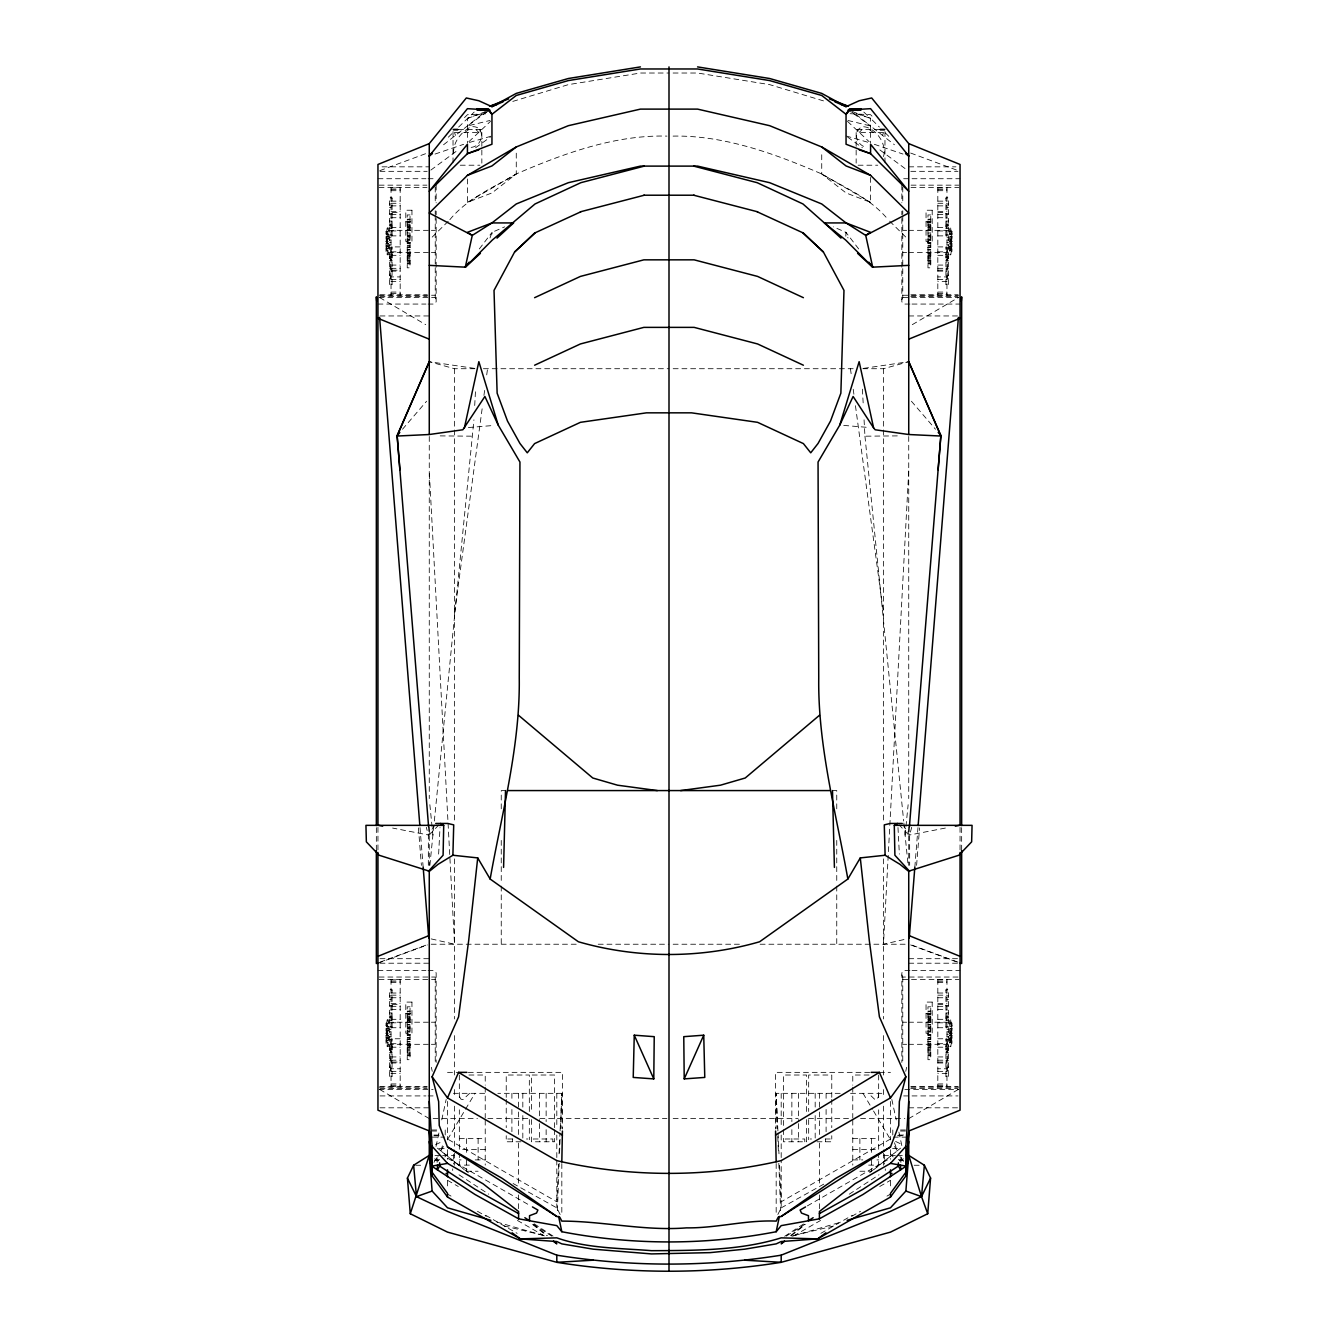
<?xml version="1.0" encoding="UTF-8"?>
<svg xmlns="http://www.w3.org/2000/svg" width="1338" height="1338" viewBox="0 0 1338 1338"><rect width="100%" height="100%" fill="white"/><g stroke="black" fill="none" stroke-linecap="round" stroke-linejoin="round"><path stroke-width="0.75" stroke-dasharray="5 3.75" d="M428.327 865.335L428.361 834.996L426.287 827.285M845.817 236.207L845.951 232.344L833.357 226.858M557.394 1210.656L559.184 1163.307M559.568 1153.022L560.187 1136.547M560.505 1128.319L561.826 1093.33L497.82 1093.33M558.548 1164.227L556.809 1201.775L447.511 1139.023M559.016 1153.808L559.986 1132.952M560.087 1130.861L561.826 1093.33L561.826 1128.436M438.63 854.096L440.018 827.536M434.332 821.03L473.936 419.831M474.706 405.514L475.592 389.157M908.736 470.926L883.481 944.227L906.796 938.908M914.841 867.175L917.985 827.603M916.597 865.368L919.574 827.888M909.388 826.934L908.736 834.996L899.136 824.894M905.09 835.146L908.134 804.69M429.866 865.368L434.131 823.054M878.665 1093.33L878.213 1097.177L876.925 1099.267L874.868 1099.485L868.412 1093.33M454.519 613.189L482.55 405.698M483.938 395.412L484.774 389.258M486.714 374.874L487.55 368.719M387.284 227.995L386.03 234.685L387.284 241.392L386.03 248.082L387.284 254.772L388.388 254.772L388.388 227.995L387.284 227.995L387.284 254.772M387.284 1019.874L386.03 1026.564L387.284 1033.254L386.03 1039.944L387.284 1046.65L388.388 1046.65L388.388 1019.874L387.284 1019.874L387.284 1046.65M949.612 250.858L950.716 250.858L951.97 246.125L950.716 241.392L951.97 234.685L950.716 227.995L949.612 227.995L949.612 254.772L950.716 254.772L951.97 248.082L950.716 241.392L951.97 236.659L950.716 231.926L949.612 231.926M949.612 1042.72L950.716 1042.72L951.97 1037.987L950.716 1033.254L951.97 1026.564L950.716 1019.874L949.612 1019.874L949.612 1046.65L950.716 1046.65L951.97 1039.944L950.716 1033.254L951.97 1028.521L950.716 1023.787L949.612 1023.787M905.759 1071.32L906.612 1067.289M436.004 1146.415L439.098 1132.115M441.757 1119.873L446.173 1099.451M883.448 132.663L882.528 135.406M388.388 250.858L387.284 250.858L386.03 246.125L387.284 241.392L386.03 236.659L387.284 231.926L388.388 231.926M388.388 1042.72L387.284 1042.72L386.03 1037.987L387.284 1033.254L386.03 1028.521L387.284 1023.787L388.388 1023.787M911.713 827.285L909.639 834.996L909.673 865.335M440.821 1150.563L443.497 1142.752M489.992 237.98L492.05 232.344L504.643 226.858M435.235 1061.369L435.235 977.041L436.155 974.934M901.845 299.695L902.765 297.605L902.765 215.217M388.388 238.616L387.284 238.616L386.03 241.392L387.284 244.152L388.388 244.152M388.388 1030.477L387.284 1030.494L386.03 1033.254L387.284 1036.03L388.388 1036.03M949.612 244.152L950.716 244.152L951.97 241.392L950.716 238.616L949.612 238.616M949.612 1036.03L950.716 1036.03L951.97 1033.254L950.716 1030.477L949.612 1030.477M387.284 238.616L386.03 241.392L387.284 244.152M387.284 1030.494L386.03 1033.254L387.284 1036.03M950.716 244.152L951.97 241.392L950.716 238.616M950.716 1036.03L951.97 1033.254L950.716 1030.494M883.448 156.596C887.529 144.655 875.838 127.411 863.361 126.709C851.403 129.535 856.236 145.926 866.84 147.381M859.247 132.395L862.04 129.569M777.846 1214.503L781.191 1207.88L781.191 1160.063M433.98 1162.371L437.125 1157.069M441.339 1149.978L443.43 1146.432M447.645 1139.357L464.453 1111.025M465.507 1109.252L474.973 1093.33M434.683 825.111L428.361 834.996L392.619 828.055M469.588 1093.33L463.132 1099.485L461.075 1099.267L459.787 1097.177L459.335 1093.33M479.322 248.935L492.05 232.344L492.183 236.207M402.487 429.264L426.588 401.233M444.835 1156.952L447.511 1154.125M438.864 824.894L429.264 834.996L428.612 826.934M464.503 117.593L467.43 114.7L487.868 113.697M448.347 137.195L452.746 132.847M458.633 127.06L474.187 112.074M432.191 237.11L448.347 221.171M449.819 219.733C467.246 198.342 493.153 187.788 516.267 173.957C563.382 153.586 615.028 134.703 666.96 136.108M468.852 141.711L490.511 121.34M464.754 132.445L468.735 129.569M791.46 1235.593L805.242 1224.571M873.948 1169.512L896.243 1151.65M790.591 1235.576L804.69 1224.37M869.6 1172.757L900.591 1148.121M443.58 144.755L485.41 111.69L467.43 118.363L467.43 130.003M516.267 153.184L516.267 173.957L491.949 192.94L467.43 202.356L467.43 177.436M430.869 170.077L458.081 149.956M486.915 111.807L467.43 125.989L490.076 120.453M475.609 147.749L490.327 137.128M784.67 1236.295L803.82 1223.818M849.245 1194.198L878.999 1174.797M903.485 1158.825L899.989 1161.1L900.006 1156.233M786.276 1236.111L804.907 1224.27M912.282 324.666L958.292 297.588M908.736 1118.618L958.292 1089.466M467.43 202.356L516.267 173.957M890.489 1139.023L781.191 1201.775L779.452 1164.227M807.349 1205.889L890.489 1158.173M793.718 1235.86L820.579 1220.44M879.735 1186.488L890.489 1180.317M820.846 1233.352L852.323 1215.289M851.721 1216.342L860.535 1211.291M886.977 1196.105L890.489 1194.081M781.191 1207.88L824.91 1183.511M512.805 101.404L568.349 84.629L640.434 73.021L669 73.021M471.16 147.381C484.038 146.143 485.711 124.718 471.16 126.826C461.158 131.191 450.388 145.24 454.552 156.596M435.536 1144.709L442.376 1141.465M379.841 170.628L427.357 153.05M380.143 962.089L425.768 945.213M377.952 963.209L427.357 944.929M435.034 154.054L463.667 144.303M467.43 118.363L490.076 110.82M469.437 142.447L491.949 135.958M791.912 1236.245L841.201 1222.029M862.843 368.719L883.481 368.719L908.736 361.712L863.361 368.402M794.621 1235.342L833.892 1225.926M945.381 828.055L909.639 834.996L903.317 825.111M434.582 1160.414L439.617 1159.544M468.384 427.541L494.257 425.417M864.064 419.831L864.95 436.188L897.781 435.887M673.081 73.021L697.566 73.021L769.651 84.629L825.195 101.404M458.566 129.569L481.847 129.569L481.847 163.136M879.434 129.569L856.153 129.569L856.153 163.136M454.903 132.445L479.974 132.445L479.974 129.569M883.097 132.445L858.026 132.445L858.026 129.569M673.081 136.108C724.075 135.105 775.421 153.903 821.733 173.957C844.847 187.788 870.754 198.342 888.181 219.733M460.239 165.21L479.907 165.21M858.093 165.21L877.761 165.21M382.049 166.832L429.264 166.832M908.736 166.832L955.951 166.832M379.992 171.331L427.207 171.331M910.793 171.331L958.008 171.331M377.952 178.723L425.969 178.723M428.06 178.723L434.332 178.723M903.668 178.723L909.94 178.723M912.031 178.723L960.048 178.723M379.106 185.162L426.922 185.162M911.078 185.162L958.894 185.162M379.039 187.521L426.989 187.521M911.011 187.521L958.961 187.521M391.031 187.972L400.179 187.972M937.821 187.972L946.97 187.972M391.031 189.36L400.179 189.36M937.821 189.36L946.97 189.36M391.031 190.698L400.179 190.698M937.821 190.698L946.97 190.698M391.031 198.325L392.084 198.325M945.916 198.325L946.97 198.325M391.031 201.152L400.179 201.152M937.821 201.152L946.97 201.152M391.031 203.292L400.179 203.292M937.821 203.292L946.97 203.292M389.492 204.045L391.031 204.045M946.97 204.045L948.508 204.045M391.031 205.868L400.179 205.868M937.821 205.868L946.97 205.868M389.492 207.624L391.031 207.624M946.97 207.624L948.508 207.624M391.031 211.672L400.179 211.672M937.821 211.672L946.97 211.672M392.084 212.608L400.179 212.608M937.821 212.608L945.916 212.608M391.031 213.428L392.084 213.428M945.916 213.428L946.97 213.428M389.492 213.98L392.084 213.98M945.916 213.98L948.508 213.98M391.031 214.448L400.179 214.448M937.821 214.448L946.97 214.448M391.031 217.709L400.179 217.709M937.821 217.709L946.97 217.709M407.237 219.181L410.03 219.198M927.97 219.198L930.763 219.181M407.237 219.817L410.03 219.817M927.97 219.817L930.763 219.817M389.492 221.021L392.084 221.021M945.916 221.021L948.508 221.021M391.031 221.69L392.084 221.69M407.237 221.69L410.03 221.69M927.97 221.69L930.763 221.69M945.916 221.69L946.97 221.69M405.799 221.807L411.953 221.807M926.047 221.807L932.201 221.807M407.237 222.325L410.03 222.325M927.97 222.325L930.763 222.325M407.237 222.693L410.03 222.693M927.97 222.693L930.763 222.693M407.237 224.182L410.03 224.182M927.97 224.182L930.763 224.182M389.492 224.399L391.031 224.399M946.97 224.399L948.508 224.399M389.492 225.152L392.084 225.152M407.237 225.202L410.03 225.169M927.97 225.202L930.763 225.169M945.916 225.152L948.508 225.152M389.492 225.804L391.031 225.804M946.97 225.804L948.508 225.804M391.031 226.256L392.084 226.256M407.237 226.172L410.03 226.172M927.97 226.172L930.763 226.172M945.916 226.256L946.97 226.256M407.237 226.958L410.03 226.958M927.97 226.958L930.763 226.958M391.031 227.443L400.179 227.443M407.237 227.544L410.03 227.544M927.97 227.544L930.763 227.544M937.821 227.443L946.97 227.443M407.237 227.677L410.03 227.677M927.97 227.677L930.763 227.677M391.031 228.096L392.084 228.096M945.916 228.096L946.97 228.096M389.492 228.597L392.084 228.597M945.916 228.597L948.508 228.597M407.237 228.848L410.03 228.681M927.97 228.681L930.763 228.848M407.237 229.333L410.03 229.333M927.97 229.333L930.763 229.333M388.388 230.337L429.431 230.337M431.371 230.337L435.235 230.337M902.765 230.337L906.629 230.337M908.569 230.337L949.612 230.337M407.237 230.571L410.03 230.521M927.97 230.571L930.763 230.571M391.031 230.939L400.179 230.939M937.821 230.939L946.97 230.939M386.03 231.407L388.388 231.273M949.612 231.273L951.97 231.407M407.237 232.896L410.03 233.08M927.97 233.08L930.763 232.896M386.03 233.949L388.388 233.949M949.612 233.949L951.97 233.949M388.388 234.083L386.03 234.083L386.03 231.273M949.612 234.083L951.97 234.083L951.97 231.273M387.284 234.719L388.388 234.719M949.612 234.719L950.716 234.719M389.492 234.869L392.084 234.869M945.916 234.869L948.508 234.869M407.237 235.12L410.03 235.12M927.97 235.12L930.763 235.12M407.237 235.404L410.03 235.404M927.97 235.404L930.763 235.404M391.031 235.873L400.179 235.873M937.821 235.873L946.97 235.873M388.388 236.542L386.03 236.542L386.03 239.218L388.388 239.218M407.237 236.542L410.03 236.542M927.97 236.542L930.763 236.542M949.612 236.542L951.97 236.542L951.97 239.218L949.612 239.218M407.237 237.127L410.03 237.127M927.97 237.127L930.763 237.127M389.492 237.729L391.031 237.729M946.97 237.729L948.508 237.729M407.237 239.05L410.03 239.05M927.97 239.05L930.763 239.05M389.492 239.954L391.031 239.954M407.237 240.071L410.03 239.853M927.97 239.853L930.763 240.071M946.97 239.954L948.508 239.954M407.237 240.138L410.03 240.138M927.97 240.138L930.763 240.138M387.284 241.392L388.388 241.392M949.612 241.392L950.716 241.392M389.492 242.329L391.031 242.329M946.97 242.329L948.508 242.329M407.237 242.579L410.03 242.579M927.97 242.579L930.763 242.579M407.237 242.646L410.03 242.646M927.97 242.646L930.763 242.646M407.237 242.931L410.03 242.931M927.97 242.931L930.763 242.931M386.03 243.683L388.388 243.483M407.237 243.717L410.03 243.717M927.97 243.717L930.763 243.717M949.612 243.483L951.97 243.683M389.492 245.038L391.031 245.038M946.97 245.038L948.508 245.038M407.237 245.64L410.03 245.64M927.97 245.64L930.763 245.64M386.03 246.159L388.388 246.159M407.237 246.225L410.03 246.225M927.97 246.225L930.763 246.225M949.612 246.159L951.97 246.159M388.388 246.359L386.03 246.359L386.03 243.483M949.612 246.359L951.97 246.359L951.97 243.483M400.179 246.911L391.031 246.911L390.261 275.076L391.031 281.616L400.179 281.616M937.821 246.911L946.97 246.911L947.739 258.167L946.97 281.616L937.821 281.616M407.237 247.379L410.03 247.379M927.97 247.379L930.763 247.379M407.237 247.664L410.03 247.664M927.97 247.664L930.763 247.664M387.284 248.065L388.388 248.065M389.492 247.915L392.084 247.915M945.916 247.915L948.508 247.915M949.612 248.065L950.716 248.065M388.388 248.835L386.03 248.835L386.03 251.511L388.388 251.511M949.612 248.835L951.97 248.835L951.97 251.511L949.612 251.511M407.237 249.788L410.03 249.704M927.97 249.704L930.763 249.788M407.237 250.005L410.03 249.888M927.97 249.888L930.763 250.005M391.031 251.845L400.179 251.845M937.821 251.845L946.97 251.845M407.237 252.213L410.03 252.129M927.97 252.213L930.763 252.213M388.388 252.43L429.431 252.43M431.371 252.43L435.235 252.43M902.765 252.43L906.629 252.43M908.569 252.43L949.612 252.43M407.237 253.434L410.03 253.434M927.97 253.434L930.763 253.434M407.237 253.735L410.03 253.735M927.97 253.735L930.763 253.735M407.237 253.936L410.03 253.936M927.97 253.936L930.763 253.936M389.492 254.17L392.084 254.17M945.916 254.17L948.508 254.17M391.031 254.672L392.084 254.672M945.916 254.672L946.97 254.672M407.237 255.006L410.03 255.006M927.97 255.006L930.763 255.006M391.031 255.324L400.179 255.324M937.821 255.324L946.97 255.324M407.237 255.826L410.03 255.826M927.97 255.826L930.763 255.826M407.237 256.244L410.03 256.244M927.97 256.244L930.763 256.244M391.031 256.511L392.084 256.511M945.916 256.511L946.97 256.511M389.492 256.712L391.031 256.712M946.97 256.712L948.508 256.712M389.492 257.615L392.084 257.615M407.237 257.582L410.03 257.515M927.97 257.515L930.763 257.582M945.916 257.615L948.508 257.615M389.492 258.167L392.084 260.208M948.508 258.167L945.916 260.208M407.237 258.585L410.03 258.585M927.97 258.585L930.763 258.585M407.237 260.09L410.03 260.09M927.97 260.09L930.763 260.09M407.237 260.224L410.03 260.224M927.97 260.224L930.763 260.224M389.492 260.709L392.084 260.709M945.916 260.709L948.508 260.709M407.237 261.412L410.03 261.412M927.97 261.412L930.763 261.412M407.237 262.733L410.03 262.733M927.97 262.733L930.763 262.733M407.237 263.586L410.03 263.586M927.97 263.586L930.763 263.586M407.237 263.921L410.03 263.921M927.97 263.921L930.763 263.921M391.031 265.075L400.179 265.075M937.821 265.075L946.97 265.075M391.031 268.319L400.179 268.319M937.821 268.319L946.97 268.319M389.492 268.787L392.084 268.787M945.916 268.787L948.508 268.787M391.031 269.339L392.084 269.339M945.916 269.339L946.97 269.339M392.084 270.176L400.179 270.176M937.821 270.176L945.916 270.176M391.031 271.112L400.179 271.112M937.821 271.112L946.97 271.112M389.492 275.076L391.031 276.916L400.179 276.916M948.508 275.076L946.97 276.916L937.821 276.916M389.492 278.722L391.031 278.722M946.97 278.722L948.508 278.722M391.031 279.475L400.179 279.475M937.821 279.475L946.97 279.475M391.031 284.459L392.084 284.459M945.916 284.459L946.97 284.459M391.031 292.069L400.179 292.069M937.821 292.069L946.97 292.069M391.031 293.423L400.179 293.423M937.821 293.423L946.97 293.423M379.992 294.862L427.207 294.862M910.793 294.862L958.008 294.862M379.039 295.246L435.235 295.246M902.765 295.246L958.961 295.246M379.992 296.551L427.207 296.551M910.793 296.551L958.008 296.551M379.106 297.605L435.235 297.605L436.155 299.695M902.765 297.605L958.894 297.605M377.952 304.061L425.969 304.061M428.06 304.061L434.332 304.061L436.155 301.786L436.155 211.187M909.94 304.061L903.668 304.061L901.845 301.786L901.845 211.187M912.031 304.061L960.048 304.061M379.992 315.952L429.264 315.952M908.736 315.952L958.008 315.952M474.639 368.402L429.264 361.712L454.519 368.719L475.157 368.719M483.419 368.719L669 368.719M673.165 368.719L854.581 368.719M505.513 790.574L501.248 790.574L501.248 811.346M832.487 790.574L836.752 790.574L836.752 811.346M431.204 944.227L577.882 944.227M598.203 944.227L669 944.227M673.148 944.227L739.797 944.227M760.118 944.227L906.796 944.227M379.992 958.694L429.264 958.694M908.736 958.694L958.008 958.694M379.992 963.209L429.264 963.209M908.736 963.209L958.008 963.209M377.952 970.585L425.969 970.585M428.06 970.585L434.332 970.585L436.155 972.843L436.155 1062.422M909.94 970.585L903.668 970.585L901.845 972.843L901.845 1062.422M912.031 970.585L960.048 970.585M379.106 977.041L435.235 977.041M901.845 974.934L902.765 977.041L958.894 977.041M379.039 979.399L435.235 979.399M902.765 979.399L958.961 979.399M391.031 979.851L400.179 979.851M937.821 979.851L946.97 979.851M391.031 981.222L400.179 981.222M937.821 981.222L946.97 981.222M391.031 982.577L400.179 982.577M937.821 982.577L946.97 982.577M391.031 990.187L392.084 990.187M945.916 990.187L946.97 990.187M391.031 993.03L400.179 993.03M937.821 993.03L946.97 993.03M391.031 995.171L400.179 995.171M937.821 995.171L946.97 995.171M389.492 995.924L391.031 995.924M946.97 995.924L948.508 995.924M391.031 997.747L400.179 997.747M937.821 997.747L946.97 997.747M389.492 999.486L391.031 999.486M946.97 999.486L948.508 999.486M391.031 1003.533L400.179 1003.533M937.821 1003.533L946.97 1003.533M392.084 1004.47L400.179 1004.47M937.821 1004.47L945.916 1004.47M391.031 1005.306L392.084 1005.306M945.916 1005.306L946.97 1005.306M389.492 1005.858L392.084 1005.858M945.916 1005.858L948.508 1005.858M391.031 1006.327L400.179 1006.327M937.821 1006.327L946.97 1006.327M391.031 1009.571L400.179 1009.571M937.821 1009.571L946.97 1009.571M407.237 1011.06L410.03 1011.06M927.97 1011.06L930.763 1011.06M407.237 1011.679L410.03 1011.679M927.97 1011.679L930.763 1011.679M389.492 1012.899L392.084 1012.899M945.916 1012.899L948.508 1012.899M391.031 1013.568L392.084 1013.568M407.237 1013.568L410.03 1013.568M927.97 1013.568L930.763 1013.568M945.916 1013.568L946.97 1013.568M405.799 1013.686L411.953 1013.686M926.047 1013.686L932.201 1013.686M407.237 1014.204L410.03 1014.204M927.97 1014.204L930.763 1014.204M407.237 1014.555L410.03 1014.555M927.97 1014.555L930.763 1014.555M407.237 1016.06L410.03 1016.06M927.97 1016.06L930.763 1016.06M389.492 1016.261L391.031 1016.261M946.97 1016.261L948.508 1016.261M389.492 1017.031L392.084 1017.031M407.237 1017.064L410.03 1017.031M927.97 1017.031L930.763 1017.064M945.916 1017.031L948.508 1017.031M389.492 1017.666L391.031 1017.666M946.97 1017.666L948.508 1017.666M407.237 1018.051L410.03 1018.051M927.97 1018.051L930.763 1018.051M391.031 1018.134L392.084 1018.134M945.916 1018.134L946.97 1018.134M407.237 1018.82L410.03 1018.82M927.97 1018.82L930.763 1018.82M391.031 1019.322L400.179 1019.322M407.237 1019.422L410.03 1019.422M927.97 1019.422L930.763 1019.422M937.821 1019.322L946.97 1019.322M407.237 1019.539L410.03 1019.539M927.97 1019.539L930.763 1019.539M391.031 1019.974L392.084 1019.974M945.916 1019.974L946.97 1019.974M389.492 1020.476L392.084 1020.476M945.916 1020.476L948.508 1020.476M407.237 1021.212L410.03 1021.212M927.97 1021.212L930.763 1021.212M388.388 1022.215L429.431 1022.215M431.371 1022.215L435.235 1022.215M902.765 1022.215L906.629 1022.215M908.569 1022.215L949.612 1022.215M407.237 1022.433L410.03 1022.383M927.97 1022.383L930.763 1022.433M391.031 1022.801L400.179 1022.801M937.821 1022.801L946.97 1022.801M388.388 1023.286L386.03 1023.135L386.03 1025.962L388.388 1025.962L386.03 1025.811M949.612 1023.286L951.97 1023.135L951.97 1025.962L949.612 1025.962L951.97 1025.811M410.03 1024.757L407.237 1024.757L410.03 1024.941M927.97 1024.757L930.763 1024.757L927.97 1024.941M387.284 1026.581L388.388 1026.581M389.492 1026.731L392.084 1026.731M945.916 1026.731L948.508 1026.731M949.612 1026.581L950.716 1026.581M407.237 1026.982L410.03 1026.982M927.97 1026.982L930.763 1026.982M407.237 1027.266L410.03 1027.266M927.97 1027.266L930.763 1027.266M391.031 1027.735L400.179 1027.735M937.821 1027.735L946.97 1027.735M388.388 1028.42L386.03 1028.42L386.03 1031.096L388.388 1031.096M407.237 1028.42L410.03 1028.42M927.97 1028.42L930.763 1028.42M949.612 1028.42L951.97 1028.42L951.97 1031.096L949.612 1031.096M407.237 1029.006L410.03 1029.006M927.97 1029.006L930.763 1029.006M389.492 1029.608L391.031 1029.608M946.97 1029.608L948.508 1029.608M407.237 1030.929L410.03 1030.929M927.97 1030.929L930.763 1030.929M407.237 1031.715L410.03 1031.715M927.97 1031.715L930.763 1031.715M389.492 1031.815L391.031 1031.815M407.237 1031.933L410.03 1032.016M927.97 1031.933L930.763 1032.016M946.97 1031.815L948.508 1031.815M387.284 1033.254L388.388 1033.254M949.612 1033.254L950.716 1033.254M389.492 1034.19L391.031 1034.19M946.97 1034.19L948.508 1034.19M407.237 1034.441L410.03 1034.525M927.97 1034.525L930.763 1034.441M407.237 1034.792L410.03 1034.792M927.97 1034.792L930.763 1034.792M388.388 1035.344L386.03 1035.344L386.03 1038.221L388.388 1038.221M949.612 1035.344L951.97 1035.344L951.97 1038.221L949.612 1038.221M386.03 1035.545L388.388 1035.545M407.237 1035.595L410.03 1035.595M927.97 1035.595L930.763 1035.595M949.612 1035.545L951.97 1035.545M389.492 1036.9L391.031 1036.9M946.97 1036.9L948.508 1036.9M407.237 1037.519L410.03 1037.519M927.97 1037.519L930.763 1037.519M386.03 1038.02L388.388 1038.02M407.237 1038.104L410.03 1038.104M927.97 1038.104L930.763 1038.104M949.612 1038.02L951.97 1038.02M400.179 1038.773L391.031 1038.773L390.261 1066.955L391.031 1073.494L400.179 1073.494M937.821 1038.773L946.97 1038.773L947.739 1050.029L946.97 1073.494L937.821 1073.494M407.237 1039.241L410.03 1039.241M927.97 1039.241L930.763 1039.241M407.237 1039.526L410.03 1039.526M927.97 1039.526L930.763 1039.526M389.492 1039.777L392.084 1039.777M945.916 1039.777L948.508 1039.777M387.284 1039.927L388.388 1039.927M949.612 1039.927L950.716 1039.927M388.388 1040.696L386.03 1040.696L386.03 1043.389L388.388 1043.389M949.612 1040.696L951.97 1040.696L951.97 1043.389L949.612 1043.389M407.237 1041.65L410.03 1041.566M927.97 1041.65L930.763 1041.566M407.237 1041.867L410.03 1041.867M927.97 1041.867L930.763 1041.867M391.031 1043.707L400.179 1043.707M937.821 1043.707L946.97 1043.707M388.388 1044.309L429.431 1044.309M431.371 1044.309L435.235 1044.309M902.765 1044.309L906.629 1044.309M908.569 1044.309L949.612 1044.309M407.237 1045.312L410.03 1045.312M927.97 1045.312L930.763 1045.312M407.237 1045.597L410.03 1045.597M927.97 1045.597L930.763 1045.597M407.237 1045.798L410.03 1045.798M927.97 1045.798L930.763 1045.798M389.492 1046.048L392.084 1046.048M945.916 1046.048L948.508 1046.048M391.031 1046.55L392.084 1046.55M945.916 1046.55L946.97 1046.55M407.237 1046.868L410.03 1046.868M927.97 1046.868L930.763 1046.868M391.031 1047.202L400.179 1047.202M937.821 1047.202L946.97 1047.202M407.237 1047.687L410.03 1047.687M927.97 1047.687L930.763 1047.687M407.237 1048.106L410.03 1048.106M927.97 1048.106L930.763 1048.106M391.031 1048.39L392.084 1048.39M945.916 1048.39L946.97 1048.39M389.492 1048.591L391.031 1048.591M946.97 1048.591L948.508 1048.591M389.492 1049.477L392.084 1049.477M407.237 1049.444L410.03 1049.377M927.97 1049.444L930.763 1049.377M945.916 1049.477L948.508 1049.477M389.492 1050.029L392.084 1052.086M948.508 1050.029L945.916 1052.086M407.237 1050.447L410.03 1050.447M927.97 1050.447L930.763 1050.447M407.237 1051.952L410.03 1052.086M927.97 1051.952L930.763 1052.086M389.492 1052.571L392.084 1052.571M945.916 1052.571L948.508 1052.571M407.237 1053.29L410.03 1053.29M927.97 1053.29L930.763 1053.29M407.237 1054.612L410.03 1054.612M927.97 1054.612L930.763 1054.612M407.237 1055.448L410.03 1055.448M927.97 1055.448L930.763 1055.448M407.237 1055.799L410.03 1055.799M927.97 1055.799L930.763 1055.799M391.031 1056.936L400.179 1056.936M937.821 1056.936L946.97 1056.936M391.031 1060.198L400.179 1060.198M937.821 1060.198L946.97 1060.198M389.492 1060.649L392.084 1060.649M945.916 1060.649L948.508 1060.649M391.031 1061.218L392.084 1061.218M945.916 1061.218L946.97 1061.218M392.084 1062.054L400.179 1062.054M937.821 1062.054L945.916 1062.054M391.031 1062.974L400.179 1062.974M937.821 1062.974L946.97 1062.974M389.492 1066.955L391.031 1068.778L400.179 1068.778M948.508 1066.955L946.97 1068.778L937.821 1068.778M389.492 1070.601L391.031 1070.601M946.97 1070.601L948.508 1070.601M391.031 1071.353L400.179 1071.353M937.821 1071.353L946.97 1071.353M447.511 1072.357L458.583 1072.357M468.283 1072.357L562.412 1072.357L562.412 1129.021M869.717 1072.357L775.588 1072.357L775.588 1129.021M879.417 1072.357L890.489 1072.357M468.936 1075.016L485.226 1075.016L485.226 1085.185M869.064 1075.016L852.774 1075.016L852.774 1085.185M391.031 1076.337L392.084 1076.337M945.916 1076.337L946.97 1076.337M391.031 1083.947L400.179 1083.947M937.821 1083.947L946.97 1083.947M391.031 1085.285L400.179 1085.285M937.821 1085.285L946.97 1085.285M391.031 1086.657L400.179 1086.657M937.821 1086.657L946.97 1086.657M379.992 1086.724L427.207 1086.724M910.793 1086.724L958.008 1086.724M379.039 1087.125L426.989 1087.125M911.011 1087.125L958.961 1087.125M379.992 1088.43L427.207 1088.43M910.793 1088.43L958.008 1088.43M379.106 1089.483L433.161 1089.483M904.839 1089.483L958.894 1089.483M453.415 1093.33L487.433 1093.33M840.18 1093.33L776.174 1093.33L776.174 1128.436M850.567 1093.33L884.585 1093.33M380.025 1095.922L425.969 1095.922M428.06 1095.922L434.332 1095.922M903.668 1095.922L909.94 1095.922M912.031 1095.922L957.975 1095.922M379.992 1107.814L429.264 1107.814M908.736 1107.814L958.008 1107.814M433.144 1118.618L477.432 1118.618M487.835 1118.618L529.48 1118.618M539.9 1118.618L666.909 1118.618M673.165 1118.618L798.1 1118.618M808.52 1118.618L850.165 1118.618M860.568 1118.618L904.856 1118.618M431.722 1129.991L437.509 1129.991M900.491 1129.991L906.278 1129.991M431.589 1131.028L437.526 1131.028M900.474 1131.028L906.411 1131.028M433.947 1135.042L439.382 1135.042M898.618 1135.042L904.053 1135.042M433.947 1135.745L440.536 1135.745M897.464 1135.745L904.053 1135.745M432.057 1137.133L444.718 1137.133M893.282 1137.133L905.943 1137.133M459.335 1138.638L485.226 1138.638M852.774 1138.638L878.665 1138.638M512.772 1138.989L507.771 1138.989L507.771 1141.782M526.453 1138.989L527.808 1138.989M810.192 1138.989L811.547 1138.989M825.228 1138.989L830.229 1138.989L830.229 1141.782M521.017 1141.782L506.232 1141.782L506.232 1135.728M816.983 1141.782L831.768 1141.782L831.768 1135.728M439.165 1148.405L445.42 1148.405M892.58 1148.405L898.835 1148.405M485.226 1149.626L459.335 1149.626L459.335 1109.804M852.774 1149.626L878.665 1149.626L878.665 1109.804M434.984 1155.396L440.72 1155.396M442.627 1155.396L454.519 1155.396M883.481 1155.396L895.373 1155.396M897.28 1155.396L903.016 1155.396M459.335 1159.912L461.075 1159.912M475.191 1159.912L485.226 1159.912M852.774 1159.912L862.809 1159.912M876.925 1159.912L878.665 1159.912M437.091 1160.397L438.881 1160.397M899.119 1160.397L900.909 1160.397M415.666 1165.247L423.845 1165.247M469.354 1165.13L459.335 1165.13L459.335 1153.741M868.646 1165.13L878.665 1165.13L878.665 1153.741M914.155 1165.247L922.334 1165.247M466.644 1171.235L478.118 1171.235M859.882 1171.235L871.356 1171.235M440.219 435.887L473.05 436.188M850.132 113.697L870.57 114.7L873.497 117.593M843.743 425.417L869.616 427.541M898.383 1159.544L903.418 1160.414M431.204 938.908L454.519 944.227L429.264 470.926M504.108 1225.926L543.379 1235.342M847.924 120.453L870.57 125.989L894.42 144.755M846.051 135.958L868.563 142.447M496.799 1222.029L546.088 1236.245M869.265 129.569L873.246 132.445M475.96 129.569L478.787 132.445M847.924 110.82L870.57 118.363L879.367 127.06M874.333 144.303L902.966 154.054M910.643 153.05L958.159 170.628M912.232 945.213L957.857 962.089M910.643 944.929L960.048 963.209M870.57 130.003L870.57 118.363L852.59 111.69L870.57 125.989L851.085 111.807M870.57 177.436L870.57 202.356L846.051 192.94L821.733 173.957L821.733 153.184M895.624 1141.465L902.464 1144.709M513.09 1183.511L556.809 1207.88L560.154 1214.503M447.511 1158.173L530.651 1205.889M447.511 1180.317L458.265 1186.488M517.421 1220.44L544.282 1235.86M485.677 1215.289L517.154 1233.352M447.511 1194.081L451.023 1196.105M477.465 1211.291L486.279 1216.342M821.733 173.957L870.57 202.356M379.708 297.588L425.718 324.666M379.708 1089.466L429.264 1118.618M533.093 1224.27L551.724 1236.111M434.516 1158.825L438.011 1161.1L437.994 1156.233M459.001 1174.797L488.755 1194.198M534.18 1223.818L553.33 1236.295M847.673 137.128L862.391 147.749M879.919 149.956L907.131 170.077M437.409 1148.121L468.4 1172.757M533.31 1224.37L547.409 1235.576M441.757 1151.65L464.052 1169.512M532.758 1224.571L546.54 1235.593M863.813 112.074L870.57 118.363M847.489 121.34L869.148 141.711M885.254 132.847L889.653 137.195M889.653 221.171L905.809 237.11M890.489 1154.125L893.165 1156.952M911.412 401.233L935.513 429.264M858.678 248.935L845.951 232.344L848.008 237.98M863.027 1093.33L872.493 1109.252M873.547 1111.025L890.355 1139.357M894.57 1146.432L896.661 1149.978M900.875 1157.069L904.02 1162.371M455.472 135.406L454.552 132.663M894.503 1142.752L897.179 1150.563M891.827 1099.451L896.243 1119.873M898.902 1132.115L901.996 1146.415M431.388 1067.289L432.241 1071.32M850.45 368.719L851.286 374.874M853.226 389.258L854.062 395.412M855.45 405.698L883.481 613.189M864.95 436.188L903.668 821.03M903.869 823.054L908.134 865.368M429.866 804.69L432.91 835.146M420.015 827.603L423.159 867.175M418.426 827.888L421.403 865.368M862.408 389.157L863.294 405.514M897.982 827.536L899.37 854.096M777.913 1130.861L776.174 1093.33L777.495 1128.319M778.014 1132.952L778.984 1153.808M777.813 1136.547L778.432 1153.022M778.816 1163.307L780.606 1210.656M961.654 827.653L961.654 850.65M960.048 827.369L960.048 850.349M950.716 227.995L950.716 254.772M950.716 1019.874L950.716 1046.65M946.97 187.521L946.97 295.246M946.97 979.399L946.97 1087.125M945.916 235.873L945.916 197.756L948.508 197.756L948.508 285.027L945.916 285.027L945.916 246.911M945.916 1027.735L945.916 989.618L948.508 989.618L948.508 1076.906L945.916 1076.906L945.916 1038.773M937.821 187.521L937.821 295.246M937.821 979.399L937.821 1087.125M908.736 436.489L908.736 798.585M908.736 826.917L908.736 865.335M902.765 187.086L902.765 203.292M902.765 210.735L902.765 214.448M902.765 977.041L902.765 1061.369M901.845 185.062L901.845 202.841M900.909 1157.437L900.909 1164.043M892.797 1129.991L892.797 1137.133M890.489 1101.425L890.489 1139.926M890.489 1149.727L890.489 1159.327M890.489 1180.902L890.489 1189.281M885.288 1168.877L885.288 1170.466M884.97 131.592L884.97 163.303M884.485 1154.276L884.485 1164.043M883.481 368.719L883.481 823.472M883.481 858.862L883.481 1018.971M883.481 1035.579L883.481 1075.016M883.481 1089.55L883.481 1097.862M883.481 1106.158L883.481 1151.316M883.481 1153.088L883.481 1165.247M878.665 1075.016L878.665 1099.502M871.556 1138.638L871.556 1153.741M871.556 1159.912L871.556 1171.235M870.57 132.445L870.57 143.032M859.882 1138.638L859.882 1159.912M852.774 1087.225L852.774 1118.05M852.774 1120.107L852.774 1165.13M836.752 840.415L836.752 884.017M836.752 886.091L836.752 944.227M831.768 1097.361L831.768 1075.016L808.67 1075.016L808.67 1111.493M831.768 1099.384L831.768 1127.65M826.098 1093.33L826.098 1101.408M826.098 1109.47L826.098 1131.68M825.546 1138.989L825.546 1141.782M819.408 1093.33L819.408 1109.921M819.408 1111.995L819.408 1134.791M819.408 1143.087L819.408 1186.639M819.408 1194.934L819.408 1211.526M815.177 1093.33L815.177 1107.463M815.177 1115.541L815.177 1141.782M808.67 1119.572L808.67 1139.759M806.513 1111.493L806.513 1075.016L783.416 1075.016L783.416 1127.65M806.513 1119.572L806.513 1141.782L783.416 1141.782L783.416 1129.673M804.757 1141.782L804.757 1138.989L785.172 1138.989L785.172 1141.782M798.619 1093.33L798.619 1121.595M798.619 1123.602L798.619 1141.782M791.862 1093.33L791.862 1121.595M791.862 1129.673L791.862 1141.782M781.191 1093.33L781.191 1126.696M781.191 1135.025L781.191 1157.972M776.174 1163.558L776.174 1215.205M561.826 1163.558L561.826 1215.205M556.809 1093.33L556.809 1126.696M556.809 1135.025L556.809 1157.972M556.809 1160.063L556.809 1207.88M554.584 1127.65L554.584 1075.016L531.487 1075.016L531.487 1111.493M554.584 1129.673L554.584 1141.782L531.487 1141.782L531.487 1119.572M552.828 1141.782L552.828 1138.989L533.243 1138.989L533.243 1141.782M546.138 1093.33L546.138 1121.595M546.138 1129.673L546.138 1141.782M539.381 1093.33L539.381 1121.595M539.381 1123.602L539.381 1141.782M529.33 1111.493L529.33 1075.016L506.232 1075.016L506.232 1097.361M529.33 1119.572L529.33 1139.759M522.824 1093.33L522.824 1107.463M522.824 1115.541L522.824 1141.782M518.592 1093.33L518.592 1109.921M518.592 1111.995L518.592 1134.791M518.592 1143.087L518.592 1186.639M518.592 1194.934L518.592 1211.526M512.454 1138.989L512.454 1141.782M511.902 1093.33L511.902 1101.408M511.902 1109.47L511.902 1131.68M506.232 1099.384L506.232 1127.65M501.248 840.415L501.248 884.017M501.248 886.091L501.248 944.227M485.226 1087.225L485.226 1118.05M485.226 1120.107L485.226 1165.13M478.118 1138.638L478.118 1159.912M467.43 132.445L467.43 143.032M466.444 1138.638L466.444 1153.741M466.444 1159.912L466.444 1171.235M459.335 1075.016L459.335 1099.502M454.519 368.719L454.519 823.472M454.519 858.862L454.519 1018.971M454.519 1035.579L454.519 1075.016M454.519 1089.55L454.519 1097.862M454.519 1106.158L454.519 1151.316M454.519 1153.088L454.519 1165.247M453.515 1154.276L453.515 1164.043M453.03 131.592L453.03 163.303M452.712 1168.877L452.712 1170.466M447.511 1101.425L447.511 1139.926M447.511 1149.727L447.511 1159.327M447.511 1180.902L447.511 1189.281M445.203 1129.991L445.203 1137.133M437.091 1157.437L437.091 1164.043M436.155 185.062L436.155 202.841M435.235 187.086L435.235 203.292M435.235 210.735L435.235 214.448M435.235 215.217L435.235 297.605M429.264 436.489L429.264 798.585M429.264 826.917L429.264 865.335M400.179 187.521L400.179 295.246M400.179 979.399L400.179 1087.125M392.084 235.873L392.084 197.756L389.492 197.756L389.492 285.027L392.084 285.027L392.084 246.911M392.084 1027.735L392.084 989.618L389.492 989.618L389.492 1076.906L392.084 1076.906L392.084 1038.773M391.031 187.521L391.031 295.246M391.031 979.399L391.031 1087.125M377.952 827.369L377.952 850.349M376.346 827.653L376.346 850.65M411.953 210.233L405.799 210.233L405.799 241.392L411.953 241.392L411.953 210.233M932.201 210.233L926.047 210.233L926.047 241.392L932.201 241.392L932.201 210.233M410.03 214.95L407.237 214.95L407.237 267.817L410.03 267.817L410.03 214.95M930.763 214.95L927.97 214.95L927.97 267.817L930.763 267.817L930.763 214.95M411.953 1002.095L405.799 1002.095L405.799 1033.254L411.953 1033.254L411.953 1002.095M932.201 1002.095L926.047 1002.095L926.047 1033.254L932.201 1033.254L932.201 1002.095M410.03 1006.812L407.237 1006.812L407.237 1059.696L410.03 1059.696L410.03 1006.812M930.763 1006.812L927.97 1006.812L927.97 1059.696L930.763 1059.696L930.763 1006.812M410.03 1020.56L407.237 1020.56L410.03 1020.71M930.763 1020.56L927.97 1020.56L930.763 1020.71M410.03 1043.991L407.237 1043.991L410.03 1044.075M930.763 1043.991L927.97 1043.991L930.763 1044.075"/><path stroke-width="1.5" d="M653.78 1078.896L654.232 1036.666L634.262 1035.194L633.225 1077.425L653.78 1078.896L634.262 1035.194M429.264 1101.425L432.124 1146.332L432.124 1175.951L447.511 1197.058L520.365 1238.888L556.809 1241.547L561.826 1243.872L593.219 1249.174L651.522 1253.923L710.093 1252.636L744.781 1249.174L776.174 1243.872L781.191 1241.547L817.635 1238.888L890.489 1197.058L905.876 1175.951L908.736 1131.028L960.048 1110.189L960.048 852.44M440.47 823.455L443.714 825.345L443.095 855.25L428.327 871.406M847.121 1220.323L890.489 1207.796L905.876 1191.054L908.736 1155.396L908.736 871.406L899.922 864.298L885.104 855.25L860.284 857.909L847.857 879.033L759.599 941.768C700.761 958.727 637.239 958.727 578.401 941.768L490.143 879.033C502.001 812.501 520.131 746.186 519.261 678.165L519.947 462.045L498.221 425.083L484.891 396.466L462.848 429.766L429.264 434.516L397.135 436.037L399.895 469.839M505.513 790.574L503.59 867.409M860.284 857.909L869.282 940.246L879.417 1016.863L905.876 1076.789L890.489 1097.896L781.191 1160.631C709.341 1177.256 633.844 1177.591 561.826 1161.802L562.412 1131.045M490.879 1220.323L447.511 1207.796L432.124 1191.054L429.264 1155.396L429.264 871.406L438.078 864.298L452.896 855.25L453.716 824.877L447.762 823.455L435.736 823.455M905.876 1175.951L905.876 1146.332L908.736 1101.425M909.238 937.971L914.841 867.175M918.152 825.513L958.409 317.374M961.32 301L961.654 296.835L961.654 825.563M909.388 826.934L940.865 435.502L908.736 361.712L940.865 436.037L938.105 469.839M432.124 1172.974L429.264 1155.396L413.626 1165.247L407.421 1178.092L410.281 1213.733L447.511 1232.114L556.809 1262.319C630.967 1274.194 707.033 1274.194 781.191 1262.319L890.489 1232.114L927.719 1213.733L930.579 1178.092L924.374 1165.247L908.736 1155.396L905.876 1172.974M924.374 1165.247L921.514 1196.624L927.719 1213.733M452.896 855.25L477.716 857.909L468.718 940.246L458.583 1016.863L432.124 1076.789L438.647 1101.509L439.232 1125.475L447.511 1146.967L556.809 1216.459L559.752 1217.145L561.826 1221.109C603.287 1221.126 644.632 1231.228 686.478 1227.866C716.616 1228.267 746.203 1219.788 776.174 1221.109L778.248 1217.145L781.191 1216.459L890.489 1146.967L898.768 1125.475L899.353 1101.509L905.876 1076.789M906.411 1155.915L908.736 1141.632M518.592 1218.818L518.592 1211.509L483.051 1183.795L447.511 1163.391L431.739 1166.134L474.973 1194.466L518.592 1218.818L556.809 1225.625L561.826 1231.729C632.422 1245.327 705.578 1245.327 776.174 1231.729L779.402 1216.409M429.264 265.359L465.306 267.165L472.264 235.404L491.949 222.928L516.267 203.961L568.349 182.687L640.434 166.113L697.566 166.113L769.651 182.687L821.733 203.961L846.051 222.928L865.736 235.404L872.694 267.165L908.736 265.359M464.403 427.859L478.853 361.661L498.221 425.083M480.292 110.418L476.88 109.565L477.081 108.713L488.838 109.331L491.949 114.299L491.949 144.236L467.43 153.653L429.264 191.301L467.43 144.236L467.43 153.653L478.753 149.873M847.857 879.033C835.999 812.501 817.869 746.186 818.739 678.165L818.053 462.045L839.779 425.083L859.147 361.661L873.597 427.859L875.152 429.766L908.736 434.516L940.865 436.037M429.264 1155.396L410.281 1213.733M561.826 1161.802L556.809 1160.631L447.511 1097.896L458.583 1072.357L466.878 1072.357M684.22 1078.896L703.738 1035.194L683.768 1036.666L684.22 1078.896L704.775 1077.425L703.738 1035.194M839.779 425.083L853.109 396.466L873.597 427.859M930.579 1178.092L921.514 1196.624L890.489 1211.358L781.191 1255.178C707.033 1267.053 630.967 1267.053 556.809 1255.178L447.511 1211.358L416.486 1196.624L407.421 1178.092M580.843 211.789L534.598 233.046L514.628 251.962L494.023 290.396L497.134 393.171L507.503 421.069L519.947 443.463L527.272 452.813L534.598 443.597L580.424 422.323L646.455 412.84L691.545 412.84L757.576 422.323L803.402 443.597L810.728 452.813L818.053 443.463L830.497 421.069L840.866 393.171L843.977 290.396L823.372 251.962L803.402 233.046L757.157 211.789M488.537 110.636L489.056 109.683L476.88 109.565L486.597 110.452M439.617 1162.806L439.617 1166.067L437.392 1169.847L437.392 1165.164M857.708 110.418L861.12 109.565L860.919 108.713L849.162 109.331L846.051 114.299L846.051 144.236L870.57 153.653L908.736 191.301L870.57 144.236L870.57 153.653L859.247 149.873M480.409 253.334L465.306 267.165L469.136 262.181M432.442 153.519L429.264 156.028L467.43 108.662L489.909 110.067M377.952 825.278L377.952 164.457L429.264 143.618L466.31 97.975L478.82 100.751L491.949 106.672L503.172 101.738M776.174 1231.729L781.191 1225.625L819.408 1218.818L863.027 1194.466L906.261 1166.134L890.489 1163.391L854.949 1183.795L819.408 1211.509L819.408 1218.818M399.811 432.375L397.135 436.037L429.264 361.712L397.135 435.502L428.612 826.934M890.489 1163.391L905.876 1146.332M848.325 111.857L846.051 114.299L821.733 95.466L769.651 80.581L697.566 68.974L640.434 68.974L568.349 80.581L516.267 95.466L491.949 114.299L489.675 111.857M465.306 267.165L492.317 240.054L535.033 203.961L580.843 182.687L644.28 166.113M429.264 156.028L432.191 153.117M693.72 166.113L757.157 182.687L802.967 203.961L824.375 222.928L846.051 222.928L870.57 232.344L865.736 235.404L908.736 213.01L870.57 175.362L821.733 146.963L769.651 125.688L697.566 109.114L640.434 109.114L568.349 125.688L516.267 146.963L467.43 175.362L429.264 213.01L472.264 235.404L467.43 232.344L491.949 222.928L513.625 222.928L497.017 238.131M514.628 251.962L535.033 233.046M819.492 715.261L745.233 777.997L720.48 785.189L680.641 790.574M784.118 1241.497L781.191 1243.822L784.553 1241.129M516.267 146.963L491.949 165.945L467.43 175.362M825.914 1232.783L817.635 1238.888L781.191 1237.851C739.881 1250.712 694.723 1250.478 651.522 1250.679C619.962 1248.153 586.696 1248.421 556.809 1237.851L520.365 1238.888L512.086 1232.783M781.191 1216.459L835.849 1178.343L890.489 1146.967M813.153 1217.697L808.47 1220.774L808.47 1215.69L801.479 1213.064L800.107 1210.054L805.543 1206.926M898.383 1162.806L898.383 1166.067L863.027 1189.248L819.408 1213.599M776.174 1161.802L775.588 1135.092L879.417 1072.357L890.489 1097.896M909.673 871.406L894.905 855.25L894.286 825.345L897.53 823.455M491.949 106.672L516.267 93.392L568.349 78.507L640.434 66.9M534.598 297.688L580.424 276.414L643.862 259.84L694.138 259.84L757.576 276.414L803.402 297.688M534.598 365.224L580.424 343.95L643.862 327.375L694.138 327.375L757.576 343.95L803.402 365.224M834.828 101.738L846.051 106.672L859.18 100.751L871.69 97.975L908.736 143.618L960.048 164.457L960.048 825.278M891.994 1173.409L890.489 1173.744M908.736 339.166L960.048 318.31M377.952 956.336L429.264 935.479M508.624 98.912L489.524 106.287L497.167 104.347M432.124 1191.054L416.486 1196.624L413.626 1165.247M910.325 870.653L958.861 855.25L971.639 841.853L972.057 825.345L894.286 825.345M580.424 211.789L644.28 195.214M955.315 826.115L959.296 825.345M377.952 963.209L376.346 963.494L376.346 850.65M447.511 1173.744L446.006 1173.409M851.403 110.452L861.12 109.565L849.162 109.331M848.091 110.067L870.57 108.662L908.736 156.028L905.558 153.519M593.219 1260.195L556.809 1262.319L556.809 1255.178M476.88 109.565L488.838 109.331M861.12 109.565L848.944 109.683L849.463 110.636M643.862 195.214L694.138 195.214M507.871 790.574L830.129 790.574M902.264 823.455L890.238 823.455L884.284 824.877L885.104 855.25M443.714 825.345L365.943 825.345L366.361 841.853L379.139 855.25L427.675 870.653M871.122 1072.357L879.417 1072.357M377.952 852.44L377.952 1110.189L429.498 1131.028L432.124 1172.255L447.511 1193.362L447.511 1197.058M908.736 1131.028L905.876 1172.255L890.489 1193.362L890.489 1197.058M744.781 1260.195L781.191 1262.319L781.191 1255.178M657.359 790.574L617.52 785.189L592.767 777.997L518.508 715.261M697.566 66.9L769.651 78.507L821.733 93.392L846.051 106.672M960.048 963.209L961.654 963.494L961.654 850.65M378.704 825.345L382.685 826.115M840.833 104.347L848.476 106.287L829.376 98.912M693.72 195.214L757.576 211.789M905.876 1191.054L921.514 1196.624L908.736 1155.396M870.57 175.362L846.051 165.945L821.733 146.963M377.952 318.31L429.264 339.166M908.736 935.479L960.048 956.336M518.592 1213.599L474.973 1189.248L439.617 1166.067M447.511 1146.967L502.151 1178.343L556.809 1216.459M532.457 1206.926L537.893 1210.054L536.521 1213.064L529.53 1215.69L529.53 1220.774L524.847 1217.697M553.447 1241.129L556.809 1243.822L553.882 1241.497M458.583 1072.357L562.412 1135.092M840.983 238.131L824.375 222.928L845.683 240.054L872.694 267.165L868.864 262.181M857.591 253.334L872.694 267.165M802.967 233.046L823.372 251.962M905.809 153.117L908.736 156.028M432.124 1146.332L447.511 1163.391M938.189 432.375L940.865 435.502M432.124 1076.789L447.511 1097.896M898.383 1166.067L900.608 1169.847L900.608 1165.164M477.716 857.909L490.143 879.033M558.598 1216.409L561.826 1231.729M429.264 1141.632L431.589 1155.915M379.591 317.374L419.848 825.513M423.159 867.175L428.762 937.971M376.68 301L376.346 296.835L376.346 825.563M429.264 1131.028L432.124 1175.951M834.41 867.409L832.487 790.574M908.736 143.618L908.736 434.516M890.489 1169.847L890.489 1176.738M775.588 1131.045L775.588 1135.092M669 66.9L669 1271.1M447.511 1169.847L447.511 1176.738M429.264 143.618L429.264 434.516M884.585 129.569L880.12 129.569L884.585 129.569M457.88 129.569L453.415 129.569L457.88 129.569"/></g></svg>
